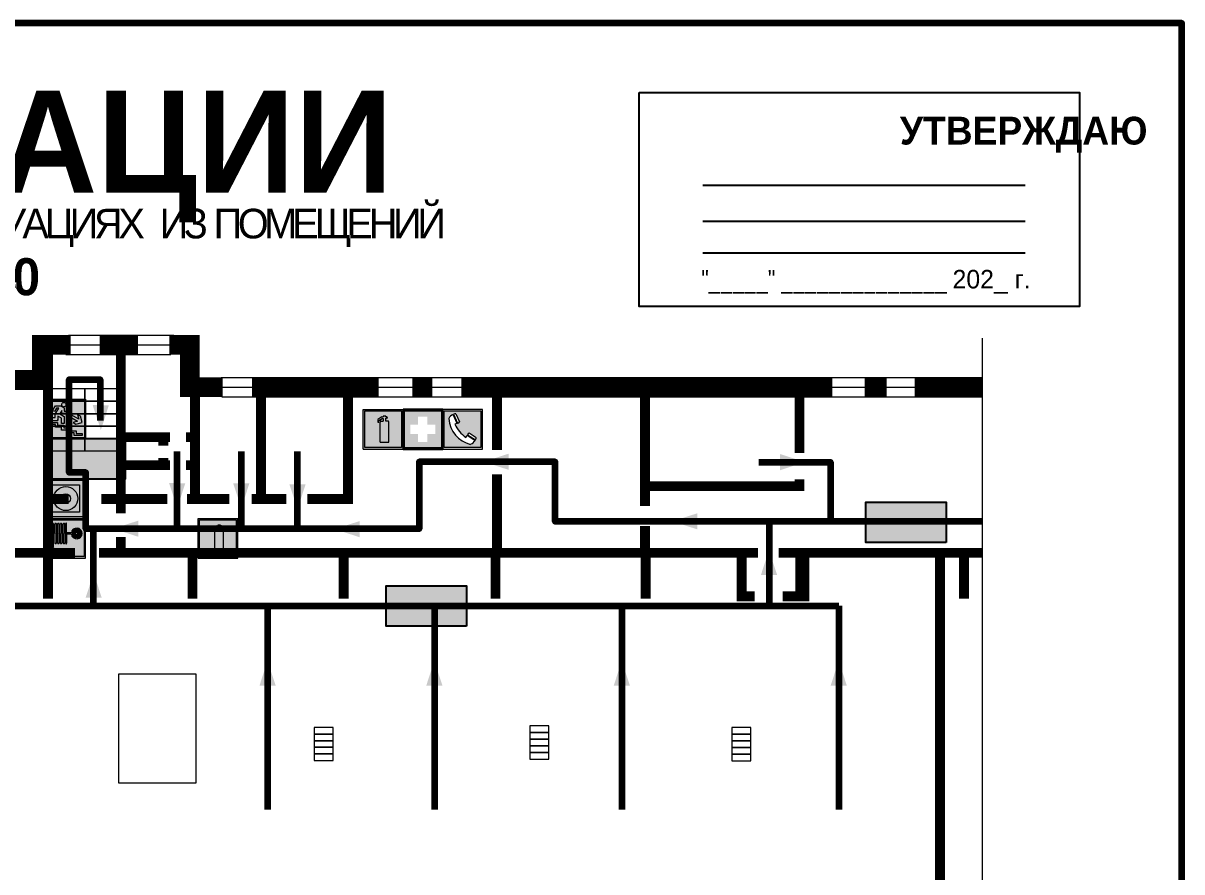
# Model space of a CAD drawing. Header units: millimetres. Extents: x 13114 to 67229, y 22859 to 38520.
# Drawn here: x 26654 to 26904, y 26067.6 to 26250.8 of the extents above; entities that cross this region are included whole.
import ezdxf

# ---------------------------------------------------------------- set-up
doc = ezdxf.new("R2010")
doc.units = ezdxf.units.MM
doc.layers.add('План_Штампы', color=7, linetype='Continuous')
doc.styles.add('обычный', font='arial.ttf')

# ---------------------------------------------------------------- blocks, each defined once
blk = doc.blocks.new('A$C32E8229D')
at = {"true_color": 0xffffff}
blk.add_hatch(color=7, dxfattribs=at).paths.add_polyline_path([(0, 0), (0, -8), (16, -8), (16, 0)])
h = blk.add_hatch(color=126)
h.paths.add_polyline_path([(0.2, -0.2), (15.8, -0.2), (15.8, -7.8), (0.2, -7.8)])
h.paths.add_polyline_path([(13.49, -2.05), (12.08, -2.05), (11.37, -2.63, 0.162397), (11.29, -2.84), (11.29, -3.63), (10.35, -3.63), (10.35, -4.05), (11.68, -4.05), (11.68, -3.48), (12.26, -4.28), (11.29, -5.1), (11.29, -6.78), (11.85, -6.78), (11.85, -5.44), (12.8, -4.64), (12.8, -5.94), (14.46, -5.94), (14.46, -5.39), (13.45, -5.39), (13.45, -3.97), (12.46, -2.59), (13.15, -2.59), (13.69, -3.34), (14.18, -3)], flags=16)
h.paths.add_polyline_path([(10.74, -1.82, 1), (11.8, -1.82, 1)], flags=16)
h.paths.add_polyline_path([(9.39, -3.59), (5.99, -3.59), (6.56, -3.03), (5.91, -3.03), (5.1, -3.83), (5.91, -4.64), (6.56, -4.64), (5.99, -4.09), (9.39, -4.09)], flags=16)
h.paths.add_polyline_path([(4.29, -1.08), (1.72, -1.08), (1.72, -6.6), (4.29, -6.6)], flags=16)
at = {"color": 126}
blk.add_lwpolyline([(16, -8), (0, -8), (0, 0), (16, 0)], close=True, dxfattribs=at)
blk = doc.blocks.new('A$C37112FD5')
at = {"true_color": 0xf5f5ff}
h = blk.add_hatch(color=7, dxfattribs=at)
h.dxf.hatch_style = 1
h.paths.add_polyline_path([(12.8, -7.4), (0, -7.4), (0, -20.2), (12.8, -20.2)])
h.paths.add_polyline_path([(12.29, -7.91), (12.29, -19.69), (0.51, -19.69), (0.51, -7.91)], flags=16)
h.paths.add_polyline_path([(4.98, -9.04, -0.42597), (5.17, -9.22), (5.17, -12.25), (5.17, -15.29, -0.432244), (4.98, -15.47), (4.83, -15.47, -0.42597), (4.64, -15.29), (4.64, -12.25), (4.64, -9.22, -0.432244), (4.83, -9.04)], flags=0)
h.paths.add_polyline_path([(4.28, -9.22), (4.28, -12.25), (4.28, -15.29, -0.432244), (4.09, -15.47), (3.94, -15.47, -0.42597), (3.75, -15.29), (3.75, -12.25), (3.75, -9.22, -0.432244), (3.94, -9.04), (4.09, -9.04, -0.42597)], flags=0)
h.paths.add_polyline_path([(5.72, -9.04), (5.87, -9.04, -0.42597), (6.06, -9.22), (6.06, -12.25), (6.06, -15.29, -0.432244), (5.87, -15.47), (5.72, -15.47, -0.42597), (5.53, -15.29), (5.53, -12.25), (5.53, -9.22, -0.432244)], flags=0)
h.paths.add_polyline_path([(6.42, -8.9), (6.5, -8.9, -0.42597), (6.69, -9.08), (6.69, -12.03), (8.21, -12.03, -15.824349), (8.21, -12.47), (6.69, -12.47), (6.69, -15.42, -0.432244), (6.5, -15.6), (6.42, -15.6)], flags=0)
h.paths.add_polyline_path([(3.39, -9.22), (3.39, -12.25), (3.39, -15.29, -0.432244), (3.2, -15.47), (3.05, -15.47, -0.42597), (2.85, -15.29), (2.85, -12.25), (2.85, -9.22, -0.432244), (3.05, -9.04), (3.2, -9.04, -0.42597)], flags=0)
h.paths.add_polyline_path([(2.5, -9.22), (2.5, -16.71), (1.96, -16.71), (1.96, -9.22, -0.432244), (2.15, -9.04), (2.31, -9.04, -0.42597)], flags=0)
h.paths.add_polyline_path([(1.61, -8.9), (1.61, -15.6), (1.57, -15.6, -0.42597), (1.37, -15.42), (1.37, -12.03), (1.37, -9.09, -0.432244), (1.57, -8.9)], flags=0)
h.paths.add_polyline_path([(9.76, -10.81), (9.76, -12.03), (8.49, -12.03, -0.336371)], flags=0)
h.paths.add_polyline_path([(8.49, -12.47), (9.76, -12.47), (9.76, -13.7, -0.336371)], flags=0)
h.paths.add_polyline_path([(10.11, -10.81, -0.336371), (11.38, -12.03), (10.11, -12.03)], flags=0)
h.paths.add_polyline_path([(10.11, -12.47), (11.38, -12.47, -0.336371), (10.11, -13.7)], flags=0)
h.paths.add_polyline_path([(2.5, -16.84), (2.5, -17.05), (1.97, -17.05), (1.97, -16.84)], flags=0)
h.paths.add_polyline_path([(2.5, -17.24, -0.033778), (2.24, -18.6, -0.033778), (1.97, -17.24)], flags=0)
h = blk.add_hatch(color=242)
h.dxf.hatch_style = 1
h.paths.add_polyline_path([(12.29, -7.91), (0.51, -7.91), (0.51, -19.69), (12.29, -19.69)])
h.paths.add_polyline_path([(6.42, -15.6), (6.42, -8.9), (6.5, -8.9, -0.42597), (6.69, -9.08), (6.69, -12.03), (8.21, -12.03, -15.824349), (8.21, -12.47), (6.69, -12.47), (6.69, -15.42, -0.432244), (6.5, -15.6)], flags=16)
h.paths.add_polyline_path([(5.87, -15.47), (5.72, -15.47, -0.42597), (5.53, -15.29), (5.53, -12.25), (5.53, -9.22, -0.432244), (5.72, -9.04), (5.87, -9.04, -0.42597), (6.06, -9.22), (6.06, -12.25), (6.06, -15.29, -0.432244)], flags=16)
h.paths.add_polyline_path([(4.98, -15.47), (4.83, -15.47, -0.42597), (4.64, -15.29), (4.64, -12.25), (4.64, -9.22, -0.432244), (4.83, -9.04), (4.98, -9.04, -0.42597), (5.17, -9.22), (5.17, -12.25), (5.17, -15.29, -0.432244)], flags=16)
h.paths.add_polyline_path([(4.09, -15.47), (3.94, -15.47, -0.42597), (3.75, -15.29), (3.75, -12.25), (3.75, -9.22, -0.432244), (3.94, -9.04), (4.09, -9.04, -0.42597), (4.28, -9.22), (4.28, -12.25), (4.28, -15.29, -0.432244)], flags=16)
h.paths.add_polyline_path([(3.2, -15.47), (3.05, -15.47, -0.42597), (2.85, -15.29), (2.85, -12.25), (2.85, -9.22, -0.432244), (3.05, -9.04), (3.2, -9.04, -0.42597), (3.39, -9.22), (3.39, -12.25), (3.39, -15.29, -0.432244)], flags=16)
h.paths.add_polyline_path([(2.5, -17.05), (1.97, -17.05), (1.97, -16.84), (2.5, -16.84)], flags=16)
h.paths.add_polyline_path([(2.5, -17.24, -0.033778), (2.24, -18.6, -0.033778), (1.97, -17.24)], flags=16)
h.paths.add_polyline_path([(2.5, -16.71), (1.96, -16.71), (1.96, -9.22, -0.432244), (2.15, -9.04), (2.31, -9.04, -0.42597), (2.5, -9.22)], flags=16)
h.paths.add_polyline_path([(1.61, -15.6), (1.57, -15.6, -0.42597), (1.37, -15.42), (1.37, -12.03), (1.37, -9.09, -0.432244), (1.57, -8.9), (1.61, -8.9)], flags=16)
h.paths.add_polyline_path([(8.49, -12.47), (9.76, -12.47), (9.76, -13.7, -0.336371)], flags=0)
h.paths.add_polyline_path([(10.11, -13.7), (10.11, -12.47), (11.38, -12.47, -0.336371)], flags=0)
h.paths.add_polyline_path([(8.49, -12.03, -0.336371), (9.76, -10.81), (9.76, -12.03)], flags=0)
h.paths.add_polyline_path([(10.11, -12.03), (10.11, -10.81, -0.336371), (11.38, -12.03)], flags=0)
h = blk.add_hatch(color=7, dxfattribs=at)
h.dxf.hatch_style = 1
h.paths.add_polyline_path([(1.61, -8.9), (1.57, -8.9, 0.432244), (1.37, -9.09), (1.37, -12.03), (1.37, -15.42, 0.42597), (1.57, -15.6), (1.61, -15.6)])
h.paths.add_polyline_path([(2.5, -9.22, 0.42597), (2.31, -9.04), (2.15, -9.04, 0.432244), (1.96, -9.22), (1.96, -16.71), (2.5, -16.71)])
h.paths.add_polyline_path([(2.5, -16.84), (1.97, -16.84), (1.97, -17.05), (2.5, -17.05)])
h.paths.add_polyline_path([(2.5, -17.24), (1.97, -17.24, 0.033778), (2.24, -18.6, 0.033778)])
h.paths.add_polyline_path([(3.39, -12.25), (3.39, -9.22, 0.42597), (3.2, -9.04), (3.05, -9.04, 0.432244), (2.85, -9.22), (2.85, -12.25), (2.85, -15.29, 0.42597), (3.05, -15.47), (3.2, -15.47, 0.432244), (3.39, -15.29)])
h.paths.add_polyline_path([(4.28, -12.25), (4.28, -9.22, 0.42597), (4.09, -9.04), (3.94, -9.04, 0.432244), (3.75, -9.22), (3.75, -12.25), (3.75, -15.29, 0.42597), (3.94, -15.47), (4.09, -15.47, 0.432244), (4.28, -15.29)])
h.paths.add_polyline_path([(5.17, -12.25), (5.17, -9.22, 0.42597), (4.98, -9.04), (4.83, -9.04, 0.432244), (4.64, -9.22), (4.64, -12.25), (4.64, -15.29, 0.42597), (4.83, -15.47), (4.98, -15.47, 0.432244), (5.17, -15.29)])
h.paths.add_polyline_path([(6.06, -12.25), (6.06, -9.22, 0.42597), (5.87, -9.04), (5.72, -9.04, 0.432244), (5.53, -9.22), (5.53, -12.25), (5.53, -15.29, 0.42597), (5.72, -15.47), (5.87, -15.47, 0.432244), (6.06, -15.29)])
h.paths.add_polyline_path([(6.69, -12.47), (8.21, -12.47, 15.824349), (8.21, -12.03), (6.69, -12.03), (6.69, -9.08, 0.42597), (6.5, -8.9), (6.42, -8.9), (6.42, -15.6), (6.5, -15.6, 0.432244), (6.69, -15.42)])
h.paths.add_polyline_path([(8.49, -12.47), (9.76, -12.47), (9.76, -13.7, -0.336371)], flags=16)
h.paths.add_polyline_path([(8.49, -12.03, -0.336371), (9.76, -10.81), (9.76, -12.03)], flags=16)
h.paths.add_polyline_path([(10.11, -12.47), (11.38, -12.47, -0.336371), (10.11, -13.7)], flags=16)
h.paths.add_polyline_path([(10.11, -12.03), (10.11, -10.81, -0.336371), (11.38, -12.03)], flags=16)
h = blk.add_hatch(color=242)
h.dxf.hatch_style = 1
h.paths.add_polyline_path([(9.76, -10.81, 0.336371), (8.49, -12.03), (9.76, -12.03)])
h.paths.add_polyline_path([(10.11, -10.81), (10.11, -12.03), (11.38, -12.03, 0.336371)])
h.paths.add_polyline_path([(11.38, -12.47), (10.11, -12.47), (10.11, -13.7, 0.336371)])
h.paths.add_polyline_path([(9.76, -12.47), (8.49, -12.47, 0.336371), (9.76, -13.7)])
at = {"color": 242, "lineweight": 5}
for p, q in [((0, -20.2), (0, -7.4)), ((0, -7.4), (12.8, -7.4)), ((12.8, -20.2), (12.8, -7.4)), ((1.37, -12.03), (1.37, -9.08)), ((1.57, -8.9), (1.61, -8.9)), ((1.61, -8.9), (1.61, -15.6)), ((1.96, -16.71), (1.96, -9.22)), ((2.15, -9.04), (2.31, -9.04)), ((2.5, -16.71), (2.5, -9.22)), ((2.85, -12.25), (2.85, -9.22)), ((3.05, -9.04), (3.2, -9.04)), ((3.39, -12.25), (3.39, -9.22)), ((3.75, -12.25), (3.75, -9.22)), ((3.94, -9.04), (4.09, -9.04)), ((4.28, -12.25), (4.28, -9.22)), ((4.64, -12.25), (4.64, -9.22)), ((4.83, -9.04), (4.98, -9.04)), ((5.17, -12.25), (5.17, -9.22)), ((5.53, -12.25), (5.53, -9.22)), ((5.72, -9.04), (5.87, -9.04)), ((6.06, -12.25), (6.06, -9.22)), ((6.42, -8.9), (6.42, -15.6)), ((6.5, -8.9), (6.42, -8.9)), ((6.69, -12.03), (6.69, -9.08)), ((9.76, -10.81), (9.76, -12.03)), ((10.11, -10.81), (10.11, -12.03)), ((1.37, -12.03), (1.37, -15.42)), ((2.85, -12.25), (2.85, -15.29)), ((3.39, -12.25), (3.39, -15.29)), ((3.75, -12.25), (3.75, -15.29)), ((4.28, -12.25), (4.28, -15.29)), ((4.64, -12.25), (4.64, -15.29)), ((5.17, -12.25), (5.17, -15.29)), ((5.53, -12.25), (5.53, -15.29)), ((6.06, -12.25), (6.06, -15.29)), ((8.21, -12.03), (6.69, -12.03)), ((8.21, -12.47), (6.69, -12.47)), ((6.69, -12.47), (6.69, -15.42)), ((9.76, -12.03), (8.49, -12.03)), ((9.76, -12.47), (8.49, -12.47)), ((9.76, -12.47), (9.76, -13.7)), ((11.38, -12.03), (10.11, -12.03)), ((11.38, -12.47), (10.11, -12.47)), ((10.11, -12.47), (10.11, -13.7)), ((1.57, -15.6), (1.61, -15.6)), ((1.96, -16.71), (2.5, -16.71)), ((1.97, -16.84), (2.5, -16.84)), ((1.97, -17.05), (1.97, -16.84)), ((2.5, -17.05), (1.97, -17.05)), ((1.97, -17.24), (2.5, -17.24)), ((2.5, -16.84), (2.5, -17.05)), ((3.05, -15.47), (3.2, -15.47)), ((3.94, -15.47), (4.09, -15.47)), ((4.83, -15.47), (4.98, -15.47)), ((5.72, -15.47), (5.87, -15.47)), ((6.42, -15.6), (6.5, -15.6)), ((0, -20.2), (12.8, -20.2))]:
    blk.add_line(p, q, dxfattribs=at)
blk.add_lwpolyline([(0.51, -7.91), (12.29, -7.91), (12.29, -19.69), (0.51, -19.69)], close=True, dxfattribs=at)
for centre, radius, start, end in [((1.56, -9.09), 0.182, 87.1027, 180.6071), ((2.15, -9.22), 0.182, 87.1027, 180.6071), ((2.32, -9.22), 0.182, 359.3929, 92.8973), ((3.04, -9.22), 0.182, 87.1027, 180.6071), ((3.21, -9.22), 0.182, 359.3929, 92.8973), ((3.93, -9.22), 0.182, 87.1027, 180.6071), ((4.1, -9.22), 0.182, 359.3929, 92.8973), ((4.82, -9.22), 0.182, 87.1027, 180.6071), ((4.99, -9.22), 0.182, 359.3929, 92.8973), ((5.71, -9.22), 0.182, 87.1027, 180.6071), ((5.88, -9.22), 0.182, 359.3929, 92.8973), ((6.51, -9.09), 0.182, 359.3929, 92.8973), ((9.93, -12.25), 1.74, 187.2319, 172.7681), ((9.93, -12.25), 1.46, 96.9927, 171.3585), ((9.93, -12.25), 1.46, 8.6415, 83.0073), ((9.93, -12.25), 1.46, 188.6415, 263.0073), ((9.93, -12.25), 1.46, 276.9927, 351.3585), ((1.56, -15.42), 0.182, 179.3929, 272.8973), ((12.17, -15.98), 10.27, 187.041, 194.7793), ((-7.7, -15.98), 10.27, 345.2207, 352.959), ((3.04, -15.29), 0.182, 179.3929, 272.8973), ((3.21, -15.29), 0.182, 267.1027, 0.6071), ((3.93, -15.29), 0.182, 179.3929, 272.8973), ((4.1, -15.29), 0.182, 267.1027, 0.6071), ((4.82, -15.29), 0.182, 179.3929, 272.8973), ((4.99, -15.29), 0.182, 267.1027, 0.6071), ((5.71, -15.29), 0.182, 179.3929, 272.8973), ((5.88, -15.29), 0.182, 267.1027, 0.6071), ((6.51, -15.42), 0.182, 267.1027, 0.6071)]:
    blk.add_arc(centre, radius, start, end, dxfattribs=at)
blk = doc.blocks.new('A$C54414219')
at = {"true_color": 0xffffff}
h = blk.add_hatch(color=7, dxfattribs=at)
h.paths.add_polyline_path([(2.39, -9.45), (2.39, -18.3), (11.23, -18.3), (11.23, -9.45)], flags=0)
h.paths.add_polyline_path([(10.71, -13.87, -1), (2.92, -13.87, -1)], flags=0)
h.paths.add_polyline_path([(8.3, -13.87, -1), (5.33, -13.87, -1)], flags=0)
h.paths.add_polyline_path([(0.41, -7.47), (0.41, -20.27), (13.21, -20.27), (13.21, -7.47)])
h.paths.add_polyline_path([(0.92, -19.77), (12.71, -19.77), (12.71, -7.98), (0.92, -7.98)], flags=16)
h.paths.add_polyline_path([(11.23, -9.45), (11.23, -18.3), (2.39, -18.3), (2.39, -9.45)], flags=0)
at = {"lineweight": 5}
h = blk.add_hatch(color=242, dxfattribs=at)
h.paths.add_polyline_path([(12.71, -7.98), (0.92, -7.98), (0.92, -19.77), (12.71, -19.77)])
h.paths.add_polyline_path([(11.23, -18.3), (2.39, -18.3), (2.39, -9.45), (11.23, -9.45)], flags=16)
h.paths.add_polyline_path([(10.71, -13.87, -1), (2.92, -13.87, -1)], flags=0)
h.paths.add_polyline_path([(8.3, -13.87, -1), (5.33, -13.87, -1)], flags=0)
at = {"true_color": 0xffffff}
h = blk.add_hatch(color=7, dxfattribs=at)
h.paths.add_polyline_path([(2.39, -9.45), (2.39, -18.3), (11.23, -18.3), (11.23, -9.45)])
h.paths.add_polyline_path([(10.71, -13.87, -1), (2.92, -13.87, -1)], flags=16)
h.paths.add_polyline_path([(8.3, -13.87, -1), (5.33, -13.87, -1)], flags=0)
at = {"lineweight": 5}
h = blk.add_hatch(color=242, dxfattribs=at)
h.paths.add_polyline_path([(2.92, -13.87, 1), (10.71, -13.87, 1)])
h.paths.add_polyline_path([(8.3, -13.87, -1), (5.33, -13.87, -1)], flags=16)
at = {"color": 242, "lineweight": 5}
for p, q in [((0.41, -20.27), (0.41, -7.47)), ((0.41, -7.47), (13.21, -7.47)), ((0.41, -7.47), (13.21, -7.47)), ((13.21, -20.27), (13.21, -7.47)), ((0.41, -20.27), (13.21, -20.27))]:
    blk.add_line(p, q, dxfattribs=at)
for points in [[(0.92, -7.98), (12.71, -7.98), (12.71, -19.77), (0.92, -19.77)], [(2.39, -9.45), (11.23, -9.45), (11.23, -18.3), (2.39, -18.3)]]:
    blk.add_lwpolyline(points, close=True, dxfattribs=at)
for radius in [3.89, 1.49]:
    blk.add_circle((6.81, -13.87), radius, dxfattribs=at)
blk = doc.blocks.new('A$C7B4425F7')
at = {"true_color": 0xffffff}
blk.add_hatch(color=7, dxfattribs=at).paths.add_polyline_path([(0, 0), (-16, 0), (-16, -8), (0, -8)])
h = blk.add_hatch(color=126)
h.paths.add_polyline_path([(-0.2, -0.2), (-15.8, -0.2), (-15.8, -7.8), (-0.2, -7.8)])
h.paths.add_polyline_path([(-11.76, -2.03), (-11.76, -3.66), (-11.17, -3.66, -0.568275), (-11.17, -6.18), (-12.58, -6.18), (-12.58, -2.03)], flags=16)
h.paths.add_polyline_path([(-13.33, -4.12, -0.495768), (-13.59, -6.18), (-15.03, -6.18), (-15.03, -2.03), (-13.59, -2.03, -0.487973)], flags=16)
h.paths.add_polyline_path([(-10.25, -2.03), (-9.48, -2.03), (-9.48, -6.18), (-10.25, -6.18)], flags=16)
h.paths.add_polyline_path([(-13.84, -3.69), (-14.24, -3.69), (-14.24, -3.03), (-13.9, -3.03, -0.692621)], flags=0)
h.paths.add_polyline_path([(-9.15, -2.03), (-8.4, -2.03), (-8.04, -3.07), (-7.68, -2.03), (-6.93, -2.03), (-7.64, -4.1), (-6.93, -6.18), (-7.68, -6.18), (-8.04, -5.14), (-8.4, -6.18), (-9.15, -6.18), (-8.44, -4.1)], flags=16)
h.paths.add_polyline_path([(-11.76, -4.46), (-11.42, -4.46, -0.692621), (-11.36, -5.12), (-11.76, -5.12)], flags=0)
h.paths.add_polyline_path([(-13.9, -5.2), (-14.24, -5.2), (-14.24, -4.55), (-13.84, -4.55, -0.708038)], flags=0)
edge = h.paths.add_edge_path(flags=16)
edge.add_ellipse((-5.51, -4.08), major_axis=(0, 2.05), ratio=0.586184, start_angle=0, end_angle=360)
edge = h.paths.add_edge_path(flags=0)
edge.add_ellipse((-5.51, -4.08), major_axis=(0, 1.14), ratio=0.454828, start_angle=0, end_angle=360)
h.paths.add_polyline_path([(-4.13, -4.96, 0.377264), (-3.48, -4.52, 0.0555), (-3.16, -2.03), (-1.66, -2.03), (-1.66, -4.96), (-0.96, -4.96), (-0.96, -7.01), (-1.75, -7.01), (-1.75, -6.18), (-3.3, -6.18), (-3.3, -7.02), (-4.13, -7.02)], flags=16)
h.paths.add_polyline_path([(-2.73, -2.91), (-2.28, -2.91), (-2.28, -4.96), (-3.05, -4.96, 0.079136)], flags=0)
at = {"color": 126}
blk.add_lwpolyline([(-16, -8), (0, -8), (0, 0), (-16, 0)], close=True, dxfattribs=at)
blk = doc.blocks.new('вниз')
at = {"lineweight": 0, "true_color": 0xffffff}
h = blk.add_hatch(color=7, dxfattribs=at)
h.dxf.hatch_style = 1
h.paths.add_polyline_path([(40994.51, -4472.22), (40986.51, -4472.22), (40986.51, -4480.22), (40994.51, -4480.22)])
h.paths.add_polyline_path([(40994.31, -4472.42), (40994.31, -4480.01), (40986.71, -4480.01), (40986.71, -4472.42)], flags=16)
h.paths.add_polyline_path([(40988.43, -4473.53), (40989.43, -4473.53), (40990.19, -4473.96), (40990.19, -4474.6), (40991, -4474.6), (40991, -4475.06), (40989.73, -4475.06), (40989.73, -4474.46), (40989.3, -4475.18), (40990.17, -4475.7), (40990.17, -4477.11), (40989.63, -4477.11), (40989.63, -4476.01), (40988.94, -4475.59), (40988.94, -4476.46), (40988.94, -4476.46), (40987.47, -4476.46), (40987.26, -4476.46), (40987.26, -4475.92), (40988.4, -4475.92), (40988.4, -4475.2), (40989.1, -4473.99), (40988.66, -4473.99), (40988.24, -4474.7), (40987.86, -4474.47), (40988.41, -4473.56)], flags=0)
h.paths.add_polyline_path([(40990.55, -4473.29, -1), (40989.69, -4473.29, -1)], flags=0)
h.paths.add_polyline_path([(40988.85, -4476.89), (40988.85, -4477.43), (40990.1, -4477.43), (40990.1, -4477.99), (40991.34, -4477.99), (40991.34, -4478.54), (40992.59, -4478.54), (40992.59, -4479.09), (40993.83, -4479.09), (40993.83, -4479.52), (40992.17, -4479.52), (40992.17, -4478.97), (40990.91, -4478.97), (40990.91, -4478.41), (40989.68, -4478.41), (40989.68, -4477.86), (40988.43, -4477.86), (40988.43, -4477.31), (40987.6, -4477.31), (40987.18, -4477.31), (40987.18, -4476.89)], flags=0)
h.paths.add_polyline_path([(40991.61, -4475.33), (40993.12, -4476.2), (40992.9, -4475.27), (40993.48, -4475.6), (40993.83, -4476.88), (40992.56, -4477.22), (40991.97, -4476.88), (40992.9, -4476.61), (40991.38, -4475.74), (40991.58, -4475.39)], flags=0)
h.paths.add_polyline_path([(40990.19, -4473.96), (40989.43, -4473.53), (40988.43, -4473.53), (40988.41, -4473.56), (40987.86, -4474.47), (40988.24, -4474.7), (40988.66, -4473.99), (40989.1, -4473.99), (40988.4, -4475.2), (40988.4, -4475.92), (40987.26, -4475.92), (40987.26, -4476.46), (40987.47, -4476.46), (40988.94, -4476.46), (40988.94, -4476.27), (40988.94, -4475.59), (40989.63, -4476.01), (40989.63, -4477.11), (40990.17, -4477.11), (40990.17, -4475.7), (40989.3, -4475.18), (40989.73, -4474.46), (40989.73, -4475.06), (40991, -4475.06), (40991, -4474.6), (40990.19, -4474.6)], flags=0)
h.paths.add_polyline_path([(40990.55, -4473.29, 1), (40989.69, -4473.29, 1)], flags=0)
h.paths.add_polyline_path([(40991.61, -4475.33), (40991.58, -4475.39), (40991.38, -4475.74), (40992.9, -4476.61), (40991.97, -4476.88), (40992.56, -4477.22), (40993.83, -4476.88), (40993.48, -4475.6), (40992.9, -4475.27), (40993.12, -4476.2)], flags=0)
h.paths.add_polyline_path([(40990.1, -4477.43), (40988.85, -4477.43), (40988.85, -4476.89), (40987.18, -4476.89), (40987.18, -4477.31), (40987.6, -4477.31), (40988.43, -4477.31), (40988.43, -4477.86), (40989.68, -4477.86), (40989.68, -4478.41), (40990.91, -4478.41), (40990.91, -4478.97), (40992.17, -4478.97), (40992.17, -4479.52), (40993.83, -4479.52), (40993.83, -4479.09), (40992.59, -4479.09), (40992.59, -4478.54), (40991.34, -4478.54), (40991.34, -4477.99), (40990.1, -4477.99)], flags=0)
at = {"lineweight": 0}
h = blk.add_hatch(color=126, dxfattribs=at)
h.dxf.hatch_style = 1
h.paths.add_polyline_path([(40994.31, -4472.42), (40986.71, -4472.42), (40986.71, -4480.01), (40994.31, -4480.01)])
h.paths.add_polyline_path([(40988.43, -4473.53), (40989.43, -4473.53), (40990.19, -4473.96), (40990.19, -4474.6), (40991, -4474.6), (40991, -4475.06), (40989.73, -4475.06), (40989.73, -4474.46), (40989.3, -4475.18), (40990.17, -4475.7), (40990.17, -4477.11), (40989.63, -4477.11), (40989.63, -4476.01), (40988.94, -4475.59), (40988.94, -4476.46), (40988.94, -4476.46), (40987.47, -4476.46), (40987.26, -4476.46), (40987.26, -4475.92), (40988.4, -4475.92), (40988.4, -4475.2), (40989.1, -4473.99), (40988.66, -4473.99), (40988.24, -4474.7), (40987.86, -4474.47), (40988.41, -4473.56)], flags=16)
h.paths.add_polyline_path([(40990.55, -4473.29, -1), (40989.69, -4473.29, -1)], flags=16)
h.paths.add_polyline_path([(40988.85, -4476.89), (40988.85, -4477.43), (40990.1, -4477.43), (40990.1, -4477.99), (40991.34, -4477.99), (40991.34, -4478.54), (40992.59, -4478.54), (40992.59, -4479.09), (40993.83, -4479.09), (40993.83, -4479.52), (40992.17, -4479.52), (40992.17, -4478.97), (40990.91, -4478.97), (40990.91, -4478.41), (40989.68, -4478.41), (40989.68, -4477.86), (40988.43, -4477.86), (40988.43, -4477.31), (40987.6, -4477.31), (40987.18, -4477.31), (40987.18, -4476.89)], flags=16)
h.paths.add_polyline_path([(40991.61, -4475.33), (40993.12, -4476.2), (40992.9, -4475.27), (40993.48, -4475.6), (40993.83, -4476.88), (40992.56, -4477.22), (40991.97, -4476.88), (40992.9, -4476.61), (40991.38, -4475.74), (40991.58, -4475.39)], flags=16)
at = {"lineweight": 0, "true_color": 0xffffff}
h = blk.add_hatch(color=7, dxfattribs=at)
h.dxf.hatch_style = 1
h.paths.add_polyline_path([(40989.73, -4474.46), (40989.73, -4475.06), (40991, -4475.06), (40991, -4474.6), (40990.19, -4474.6), (40990.19, -4473.96), (40989.43, -4473.53), (40988.43, -4473.53), (40988.41, -4473.56), (40987.86, -4474.47), (40988.24, -4474.7), (40988.66, -4473.99), (40989.1, -4473.99), (40988.4, -4475.2), (40988.4, -4475.92), (40987.26, -4475.92), (40987.26, -4476.46), (40987.47, -4476.46), (40988.94, -4476.46), (40988.94, -4475.59), (40989.63, -4476.01), (40989.63, -4477.11), (40990.17, -4477.11), (40990.17, -4475.7), (40989.3, -4475.18)])
h.paths.add_polyline_path([(40989.69, -4473.29, 1), (40990.55, -4473.29, 1)])
h.paths.add_polyline_path([(40991.61, -4475.33), (40991.58, -4475.39), (40991.38, -4475.74), (40992.9, -4476.61), (40991.97, -4476.88), (40992.56, -4477.22), (40993.83, -4476.88), (40993.48, -4475.6), (40992.9, -4475.27), (40993.12, -4476.2)])
h.paths.add_polyline_path([(40990.1, -4477.43), (40988.85, -4477.43), (40988.85, -4476.89), (40987.18, -4476.89), (40987.18, -4477.31), (40987.6, -4477.31), (40988.43, -4477.31), (40988.43, -4477.86), (40989.68, -4477.86), (40989.68, -4478.41), (40990.91, -4478.41), (40990.91, -4478.97), (40992.17, -4478.97), (40992.17, -4479.52), (40993.83, -4479.52), (40993.83, -4479.09), (40992.59, -4479.09), (40992.59, -4478.54), (40991.34, -4478.54), (40991.34, -4477.99), (40990.1, -4477.99)])
at = {"color": 126, "lineweight": 0}
for points in [[(40986.51, -4472.22), (40994.51, -4472.22), (40994.51, -4480.22), (40986.51, -4480.22)], [(40986.71, -4472.42), (40994.31, -4472.42), (40994.31, -4480.01), (40986.71, -4480.01)]]:
    blk.add_lwpolyline(points, close=True, dxfattribs=at)
for points in [[(40987.47, -4476.46), (40987.26, -4476.46), (40987.26, -4475.92), (40988.4, -4475.92), (40988.4, -4475.2), (40989.1, -4473.99), (40988.66, -4473.99), (40988.24, -4474.7), (40987.86, -4474.47), (40988.41, -4473.56), (40988.43, -4473.53), (40989.43, -4473.53), (40990.19, -4473.96), (40990.19, -4474.6), (40991, -4474.6), (40991, -4475.06), (40989.73, -4475.06), (40989.73, -4474.46), (40989.3, -4475.18), (40990.17, -4475.7), (40990.17, -4477.11), (40989.63, -4477.11), (40989.63, -4476.01), (40988.94, -4475.59), (40988.94, -4476.46)], [(40987.47, -4476.46), (40988.94, -4476.46), (40988.94, -4476.27)], [(40991.58, -4475.39), (40991.38, -4475.74), (40992.9, -4476.61), (40991.97, -4476.88), (40992.56, -4477.22), (40993.83, -4476.88), (40993.48, -4475.6), (40992.9, -4475.27), (40993.12, -4476.2), (40991.61, -4475.33), (40991.58, -4475.39)], [(40987.6, -4477.31), (40987.18, -4477.31), (40987.18, -4476.89), (40988.85, -4476.89), (40988.85, -4477.43), (40990.1, -4477.43), (40990.1, -4477.99), (40991.34, -4477.99), (40991.34, -4478.54), (40992.59, -4478.54), (40992.59, -4479.09), (40993.83, -4479.09), (40993.83, -4479.52), (40992.17, -4479.52), (40992.17, -4478.97), (40990.91, -4478.97), (40990.91, -4478.41), (40989.68, -4478.41), (40989.68, -4477.86), (40988.43, -4477.86), (40988.43, -4477.31), (40987.6, -4477.31)]]:
    blk.add_lwpolyline(points, dxfattribs=at)
blk.add_circle((40990.12, -4473.29), 0.432, dxfattribs=at)
blk = doc.blocks.new('A$C3AD82952')
at = {"true_color": 0xf5f5ff}
h = blk.add_hatch(color=7, dxfattribs=at)
h.dxf.hatch_style = 1
h.paths.add_polyline_path([(8.21, 8.73, 0.414214), (7.89, 9.05), (7.22, 9.05), (7.22, 9.92), (7.59, 9.92, 1), (7.57, 10.36), (7.22, 10.36), (7.22, 10.6), (6.43, 10.6), (6.43, 10.36), (6.01, 10.36), (4.74, 9.59), (4.74, 8.69), (4.98, 8.73), (4.98, 9.26), (6.12, 9.91), (6.43, 9.91), (6.43, 9.05), (5.76, 9.05, 0.414214), (5.44, 8.73), (5.44, 2.2), (8.21, 2.2)], flags=0)
h.paths.add_polyline_path([(12.8, 12.8), (0, 12.8), (0, 0), (12.8, 0)])
h.paths.add_polyline_path([(0.51, 12.29), (12.29, 12.29), (12.29, 0.51), (0.51, 0.51)], flags=16)
h.paths.add_polyline_path([(4.74, 9.59), (6.01, 10.36), (6.43, 10.36), (6.43, 10.6), (7.22, 10.6), (7.22, 10.36), (7.59, 10.36, -0.94586), (7.59, 9.92), (7.22, 9.92), (7.22, 9.05), (7.89, 9.05, -0.414214), (8.21, 8.73), (8.21, 2.2), (5.44, 2.2), (5.44, 8.73, -0.414214), (5.76, 9.05), (6.43, 9.05), (6.43, 9.91), (6.12, 9.91), (4.98, 9.26), (4.98, 8.73), (4.74, 8.69)], flags=0)
h = blk.add_hatch(color=242)
h.dxf.hatch_style = 1
h.paths.add_polyline_path([(12.29, 12.29), (0.51, 12.29), (0.51, 0.51), (12.29, 0.51)])
h.paths.add_polyline_path([(4.74, 8.69), (4.74, 9.59), (6.01, 10.36), (6.43, 10.36), (6.43, 10.6), (7.22, 10.6), (7.22, 10.36), (7.59, 10.36, -0.94586), (7.59, 9.92), (7.22, 9.92), (7.22, 9.05), (7.89, 9.05, -0.414214), (8.21, 8.73), (8.21, 2.2), (5.44, 2.2), (5.44, 8.73, -0.414214), (5.76, 9.05), (6.43, 9.05), (6.43, 9.91), (6.12, 9.91), (4.98, 9.26), (4.98, 8.73)], flags=16)
h = blk.add_hatch(color=7, dxfattribs=at)
h.dxf.hatch_style = 1
h.paths.add_polyline_path([(8.21, 8.73, 0.414214), (7.89, 9.05), (7.22, 9.05), (7.22, 9.92), (7.59, 9.92, 1), (7.57, 10.36), (7.22, 10.36), (7.22, 10.6), (6.43, 10.6), (6.43, 10.36), (6.01, 10.36), (4.74, 9.59), (4.74, 8.69), (4.98, 8.73), (4.98, 9.26), (6.12, 9.91), (6.43, 9.91), (6.43, 9.05), (5.76, 9.05, 0.414214), (5.44, 8.73), (5.44, 2.2), (8.21, 2.2)])
at = {"color": 242, "lineweight": 5}
for p, q in [((0, 0), (0, 12.8)), ((0, 12.8), (12.8, 12.8)), ((12.8, 0), (12.8, 12.8)), ((6.01, 10.36), (4.74, 9.59)), ((4.74, 9.59), (4.74, 8.69)), ((4.74, 8.69), (4.98, 8.73)), ((4.98, 9.26), (6.12, 9.91)), ((4.98, 8.73), (4.98, 9.26)), ((5.44, 2.2), (5.44, 8.73)), ((5.76, 9.05), (6.43, 9.05)), ((6.01, 10.36), (6.43, 10.36)), ((6.12, 9.91), (6.43, 9.91)), ((7.22, 10.6), (6.43, 10.6)), ((6.43, 10.6), (6.43, 10.36)), ((6.43, 9.91), (6.43, 9.05)), ((7.22, 10.36), (7.22, 10.6)), ((7.59, 10.36), (7.22, 10.36)), ((7.22, 9.05), (7.22, 9.92)), ((7.59, 9.92), (7.22, 9.92)), ((7.89, 9.05), (7.22, 9.05)), ((8.21, 2.2), (8.21, 8.73)), ((0, 0), (12.8, 0)), ((5.44, 2.2), (8.21, 2.2))]:
    blk.add_line(p, q, dxfattribs=at)
blk.add_lwpolyline([(0.51, 12.29), (12.29, 12.29), (12.29, 0.51), (0.51, 0.51)], close=True, dxfattribs=at)
for centre, radius, start, end in [((5.76, 8.73), 0.32, 90, 180), ((7.58, 10.14), 0.223, 273.1875, 86.8125), ((7.89, 8.73), 0.32, 0, 90)]:
    blk.add_arc(centre, radius, start, end, dxfattribs=at)
blk = doc.blocks.new('A$C18900ED3')
h = blk.add_hatch(color=126)
h.paths.add_polyline_path([(-0.18, -0.18), (-7.02, -0.18), (-7.02, -7.02), (-0.18, -7.02)])
h.paths.add_polyline_path([(-5.89, -4.46), (-5.89, -2.77), (-4.46, -2.77), (-4.46, -1.31), (-2.77, -1.31), (-2.77, -2.77), (-1.33, -2.77), (-1.33, -4.46), (-2.77, -4.46), (-2.77, -5.89), (-4.46, -5.89), (-4.46, -4.46)], flags=16)
at = {"color": 126}
for p, q in [((-7.2, 0), (-7.2, -7.2)), ((0, 0), (-7.2, 0)), ((0, -7.2), (0, 0)), ((-7.02, -7.02), (-7.02, -0.18)), ((-7.02, -0.18), (-0.18, -0.18)), ((-0.18, -0.18), (-0.18, -7.02)), ((-7.2, -7.2), (0, -7.2)), ((-0.18, -7.02), (-7.02, -7.02))]:
    blk.add_line(p, q, dxfattribs=at)
blk = doc.blocks.new('A$C456E1F9C')
at = {"lineweight": 5}
h = blk.add_hatch(color=242, dxfattribs=at)
h.paths.add_polyline_path([(0.51, -1.47), (0.51, -13.26), (12.29, -13.26), (12.29, -1.47)])
h.paths.add_polyline_path([(5.42, -4.95, -0.254479), (4.78, -5.4), (3.52, -2.53, -0.209735), (4.23, -2.4)], flags=16)
h.paths.add_polyline_path([(8.53, -8.6), (10.87, -10.17), (10.54, -10.76), (8.03, -9.13, -0.192251)], flags=16)
h.paths.add_polyline_path([(4.61, -5.49, 0.005518), (3.87, -5.72, 0.128647), (7.49, -10.01, 0.00809), (7.83, -9.33), (10.47, -10.97, -0.16736), (8.99, -12.25, -0.327862), (1.95, -3.95, -0.166952), (3.36, -2.62)], flags=16)
at = {"color": 242, "lineweight": 5}
for p, q in [((0, -13.77), (0, -0.97)), ((12.8, -0.97), (0, -0.97)), ((4.61, -5.49), (3.36, -2.62)), ((3.52, -2.53), (4.78, -5.4)), ((4.23, -2.4), (5.42, -4.95)), ((12.8, -13.77), (12.8, -0.97)), ((7.83, -9.33), (10.47, -10.97)), ((8.03, -9.13), (10.54, -10.76)), ((10.81, -10.12), (8.53, -8.6)), ((10.54, -10.76), (10.8, -10.3)), ((10.8, -10.3), (10.81, -10.12)), ((0, -13.77), (12.8, -13.77))]:
    blk.add_line(p, q, dxfattribs=at)
blk.add_lwpolyline([(0.51, -1.47), (12.29, -1.47), (12.29, -13.26), (0.51, -13.26)], close=True, dxfattribs=at)
for centre, radius, start, end in [((4.59, -5.34), 2.99, 114.2845, 152.1974), ((4.02, -3.27), 0.891, 76.3284, 123.7092), ((11.12, -3.31), 9.19, 183.9915, 256.6009), ((14.98, -39.1), 35.17, 107.1487, 108.4135), ((13.86, -0.94), 11.08, 205.5536, 234.8762), ((4.68, -4.59), 0.824, 276.9621, 334.0723), ((-13.31, 0.8), 23.44, 332.5487, 334.4027), ((8.94, -9.5), 0.989, 114.4092, 157.9388), ((7.87, -9.46), 3, 291.9291, 329.9329)]:
    blk.add_arc(centre, radius, start, end, dxfattribs=at)

msp = doc.modelspace()

# ---------------------------------------------------------------- linework, layer by layer
at = {"color": 6, "lineweight": 100}
msp.add_lwpolyline([(26303.99, 25855.78), (26903.99, 25855.78), (26903.99, 26250.78), (26303.99, 26250.78)], close=True, dxfattribs=at)
msp.add_lwpolyline([(26786.93, 26235.84), (26881.93, 26235.84), (26881.93, 26189.63), (26786.93, 26189.63)], close=True)
for points in [[(26800.68, 26215.79), (26870.21, 26215.79)], [(26800.68, 26208.03), (26870.21, 26208.03)], [(26800.68, 26201.24), (26870.21, 26201.24)]]:
    msp.add_lwpolyline(points)
at = {"lineweight": 0}
for points, const_width in [([(26664.3, 26181.38), (26658.1, 26181.38), (26658.1, 26173.76), (26621.93, 26173.76)], 4.28), ([(26678.82, 26181.38), (26670.52, 26181.38)], 4.28), ([(26697.06, 26172.23), (26689.99, 26172.23), (26689.99, 26181.38), (26685.56, 26181.38)], 4.28), ([(26659.39, 26180.31), (26659.39, 26136.48)], 2.14), ([(26675.09, 26181), (26675.09, 26148.09), (26670.87, 26148.09)], 2.14), ([(26730.75, 26172.23), (26703.36, 26172.23)], 4.28), ([(26705.32, 26148.09), (26705.32, 26172.11)], 2.14), ([(26715.34, 26148.09), (26724.11, 26148.09), (26724.11, 26172.11)], 2.14), ([(26742.33, 26172.23), (26737.99, 26172.23)], 4.28), ([(26828.62, 26172.23), (26748.58, 26172.23)], 4.28), ([(26840.34, 26172.23), (26835.59, 26172.23)], 4.28), ([(26861.01, 26172.23), (26846.36, 26172.23)], 4.28), ([(26691.08, 26148.09), (26691.08, 26170.87)], 2.14), ([(26756.24, 26171.12), (26756.24, 26158.65)], 2.14), ([(26788.18, 26146.57), (26788.18, 26171.66), (26788.18, 26150.87), (26821.5, 26150.87), (26821.5, 26152.37)], 2.14), ([(26821.5, 26158.06), (26821.5, 26171.71)], 2.14), ([(26675.09, 26161.44), (26685.7, 26161.44)], 2.14), ([(26684.29, 26161.44), (26684.29, 26159.64)], 2.14), ([(26691.08, 26161.44), (26689.18, 26161.44)], 2.14), ([(26675.09, 26155.4), (26685.7, 26155.4)], 2.14), ([(26684.29, 26155.4), (26684.29, 26156.98)], 2.14), ([(26691.08, 26155.4), (26689.18, 26155.4)], 2.14), ([(26756.24, 26153.41), (26756.24, 26136.48)], 2.14), ([(26659.39, 26148.09), (26663.81, 26148.09)], 2.14), ([(26675.09, 26148.09), (26675.09, 26144.98)], 2.14), ([(26675.09, 26148.09), (26685.12, 26148.09)], 2.14), ([(26689.34, 26148.09), (26698.53, 26148.09)], 2.14), ([(26703.33, 26148.09), (26710.78, 26148.09)], 2.14), ([(26788.18, 26136.48), (26788.18, 26142.28)], 2.14), ([(26675.09, 26136.48), (26675.09, 26139.93)], 2.14), ([(26603.06, 26136.48), (26665.23, 26136.48)], 2.14), ([(26659.39, 26136.48), (26659.39, 26126.62)], 2.14), ([(26670.4, 26136.48), (26812.55, 26136.48)], 2.14), ([(26690.55, 26136.48), (26690.55, 26126.62)], 2.14), ([(26723.16, 26136.48), (26723.16, 26126.62)], 2.14), ([(26755.93, 26136.48), (26755.93, 26126.62)], 2.14), ([(26788.31, 26136.48), (26788.31, 26126.62)], 2.14), ([(26817.02, 26136.48), (26861.01, 26136.48)], 2.14), ([(26821.67, 26136.48), (26821.67, 26126.62)], 2.14), ([(26851.84, 26136.48), (26851.84, 25966.71)], 2.14), ([(26856.97, 26136.48), (26856.97, 26126.62)], 2.14)]:
    msp.add_lwpolyline(points, dxfattribs=dict(at, const_width=const_width))
for points in [[(26663.83, 26183.47), (26686.51, 26183.47)], [(26664.3, 26181.38), (26686.98, 26181.38)], [(26861.01, 25954.19), (26861.01, 26182.8)], [(26663.23, 26179.28), (26685.91, 26179.28)], [(26696.76, 26174.29), (26861.01, 26174.29)], [(26697.06, 26172.23), (26861.01, 26172.23)], [(26696.87, 26170.13), (26861.01, 26170.13)]]:
    msp.add_lwpolyline(points, dxfattribs=at)
at = {"color": 126, "lineweight": 100, "true_color": 0x008754}
for points in [[(26814.95, 26143.26), (26768.79, 26143.26), (26768.79, 26156.12), (26739.42, 26156.12), (26739.42, 26141.69), (26667.56, 26141.69), (26667.56, 26153.81), (26663.92, 26153.81), (26663.92, 26173.89), (26670.66, 26173.89), (26670.66, 26165.05)], [(26687.27, 26141.69), (26687.27, 26158.32)], [(26701.1, 26141.69), (26701.1, 26158.32)], [(26713.22, 26141.69), (26713.22, 26158.32)], [(26812.72, 26156.06), (26828.21, 26156.06), (26828.21, 26143.26)], [(26861.01, 26143.26), (26814.95, 26143.26), (26814.95, 26125.02)], [(26669.23, 26125.02), (26669.23, 26141.69)], [(26360.52, 26125.02), (26814.95, 26125.02)], [(26706.75, 26125.02), (26706.75, 26081.06)], [(26742.73, 26125.02), (26742.73, 26081.06)], [(26783.18, 26125.02), (26783.18, 26081.06)], [(26814.95, 26125.02), (26829.97, 26125.02)], [(26829.97, 26125.02), (26829.97, 26081.06)]]:
    msp.add_lwpolyline(points, dxfattribs=at)
at = {"lineweight": 0}
for points in [[(26660.01, 26169.19), (26667.36, 26169.19), (26667.36, 26171.87), (26660.01, 26171.87)], [(26667.36, 26169.19), (26674.71, 26169.19), (26674.71, 26171.87), (26667.36, 26171.87)], [(26660.01, 26166.51), (26667.36, 26166.51), (26667.36, 26169.19), (26660.01, 26169.19)], [(26667.36, 26166.51), (26674.71, 26166.51), (26674.71, 26169.19), (26667.36, 26169.19)], [(26660.01, 26163.84), (26667.36, 26163.84), (26667.36, 26166.51), (26660.01, 26166.51)], [(26667.36, 26163.84), (26674.71, 26163.84), (26674.71, 26166.51), (26667.36, 26166.51)], [(26660.01, 26161.16), (26667.36, 26161.16), (26667.36, 26163.84), (26660.01, 26163.84)], [(26667.36, 26161.16), (26674.71, 26161.16), (26674.71, 26163.84), (26667.36, 26163.84)], [(26660.01, 26158.48), (26667.36, 26158.48), (26667.36, 26161.16), (26660.01, 26161.16)], [(26667.36, 26158.48), (26674.71, 26158.48), (26674.71, 26161.16), (26667.36, 26161.16)], [(26674.59, 26086.83), (26691.36, 26086.83), (26691.36, 26110.28), (26674.59, 26110.28)], [(26720.9, 26098.81), (26716.8, 26098.81), (26716.8, 26097.37), (26720.9, 26097.37)], [(26767.45, 26099.14), (26763.34, 26099.14), (26763.34, 26097.7), (26767.45, 26097.7)], [(26811.02, 26098.78), (26806.91, 26098.78), (26806.91, 26097.35), (26811.02, 26097.35)], [(26720.9, 26097.37), (26716.8, 26097.37), (26716.8, 26095.94), (26720.9, 26095.94)], [(26720.9, 26095.94), (26716.8, 26095.94), (26716.8, 26094.51), (26720.9, 26094.51)], [(26767.45, 26097.7), (26763.34, 26097.7), (26763.34, 26096.27), (26767.45, 26096.27)], [(26767.45, 26096.27), (26763.34, 26096.27), (26763.34, 26094.84), (26767.45, 26094.84)], [(26811.02, 26097.35), (26806.91, 26097.35), (26806.91, 26095.92), (26811.02, 26095.92)], [(26811.02, 26095.92), (26806.91, 26095.92), (26806.91, 26094.48), (26811.02, 26094.48)], [(26720.9, 26094.51), (26716.8, 26094.51), (26716.8, 26093.07), (26720.9, 26093.07)], [(26767.45, 26094.84), (26763.34, 26094.84), (26763.34, 26093.4), (26767.45, 26093.4)], [(26767.45, 26093.4), (26763.34, 26093.4), (26763.34, 26091.97), (26767.45, 26091.97)], [(26811.02, 26094.48), (26806.91, 26094.48), (26806.91, 26093.05), (26811.02, 26093.05)], [(26720.9, 26093.07), (26716.8, 26093.07), (26716.8, 26091.64), (26720.9, 26091.64)], [(26811.02, 26093.05), (26806.91, 26093.05), (26806.91, 26091.61), (26811.02, 26091.61)]]:
    msp.add_lwpolyline(points, close=True, dxfattribs=at)
at = {"lineweight": 100, "const_width": 2.14}
for points in [[(26811.84, 26127.09), (26809.03, 26127.09), (26809.03, 26135.95)], [(26817.9, 26127.09), (26822.56, 26127.09), (26822.56, 26135.85)]]:
    msp.add_lwpolyline(points, dxfattribs=at)
at = {"layer": 'План_Штампы', "color": 126, "true_color": 0x008754}
for points in [[(26669.03, 26168.35), (26672.51, 26168.34), (26670.79, 26162.99)], [(26758.77, 26157.88), (26758.76, 26154.39), (26753.41, 26156.12)], [(26817.31, 26154.31), (26817.32, 26157.8), (26822.66, 26156.07)], [(26685.51, 26151.52), (26689, 26151.51), (26687.27, 26146.16)], [(26699.34, 26151.48), (26702.82, 26151.47), (26701.1, 26146.12)], [(26711.46, 26151.28), (26714.95, 26151.27), (26713.22, 26145.92)], [(26678.87, 26143.44), (26678.86, 26139.95), (26673.52, 26141.68)], [(26726.61, 26143.34), (26726.6, 26139.85), (26721.25, 26141.58)], [(26799.46, 26145.02), (26799.46, 26141.54), (26794.11, 26143.27)], [(26816.68, 26131.71), (26813.19, 26131.72), (26814.92, 26137.06)], [(26670.98, 26126.78), (26667.5, 26126.78), (26669.23, 26132.13)], [(26708.5, 26107.82), (26705.01, 26107.83), (26706.74, 26113.17)], [(26744.48, 26107.82), (26740.99, 26107.83), (26742.72, 26113.17)], [(26784.92, 26107.82), (26781.44, 26107.83), (26783.16, 26113.17)], [(26831.72, 26107.82), (26828.23, 26107.83), (26829.96, 26113.17)]]:
    msp.add_solid(points, dxfattribs=at)

# ---------------------------------------------------------------- block references
at = {"color": 126, "true_color": 0x008754, "xscale": 1.071, "yscale": 1.071, "zscale": 1.071}
msp.add_blockref('вниз', (-17237.62, 30959.36), dxfattribs=at)
for name, p, xscale, yscale, zscale in [('A$C3AD82952', (26727.4, 26158.87), 0.669375, 0.669375, 0.669375), ('A$C18900ED3', (26744.54, 26167.44), 1.189999999889173, 1.189999999889173, 1.189999999889173), ('A$C456E1F9C', (26744.54, 26168.09), 0.669375, 0.669375, 0.669375), ('A$C54414219', (26658.66, 26157.48), 0.669375, 0.669375, 0.669375), ('A$C37112FD5', (26658.93, 26148.86), 0.669373286885675, 0.669373286885675, 0.669373286885675), ('A$C3AD82952', (26691.75, 26135.34), 0.669375, 0.669375, 0.669375)]:
    msp.add_blockref(name, p, dxfattribs=dict(xscale=xscale, yscale=yscale, zscale=zscale))
at = {"layer": 'План_Штампы', "xscale": 1.071, "yscale": 1.071, "zscale": 1.071}
msp.add_blockref('A$C7B4425F7', (26676.07, 26161.05), dxfattribs=at)
at = {"layer": 'План_Штампы', "color": 126, "true_color": 0x008754, "xscale": 1.084399160722416, "yscale": 1.084399160722416, "zscale": 1.084399160722416, "rotation": 359.9978653237144}
for p in [(26835.81, 26147.42), (26732.31, 26129.35)]:
    msp.add_blockref('A$C32E8229D', p, dxfattribs=at)

# ---------------------------------------------------------------- texts
at = {"lineweight": 0, "style": 'обычный'}
for s, insert, char_height, width, attachment_point in [('{\\fProxima Nova Rg|b1|i0|c204|p2;ПЛАН ЭВАКУАЦИИ}', (26456.63, 26236.2), 22, 493.8901, 1), ('\\pi-18,l18,t18;{\\fProxima Nova Rg|b1|i0|c204|p2;УТВЕРЖДАЮ\\H1.1997x; }', (26869.87, 26226.72), 6, 126.6484, 5), ('{\\fArial Narrow|b0|i0|c204|p34;"_____" ______________ \\fProxima Nova Rg|b0|i0|c204|p2;202_ г. }', (26835.83, 26194.96), 4, 78.6503, 5)]:
    msp.add_mtext(s, dxfattribs=dict(at, insert=insert, char_height=char_height, width=width, attachment_point=attachment_point))
at = {"color": 0, "lineweight": 0, "insert": (26606.82, 26210.91), "char_height": 8, "width": 449.2158, "attachment_point": 5, "style": 'обычный'}
msp.add_mtext('{\\fArial Black|b1|i0|c204|p34;\\H2x;\\T0.85;  \\fArial Narrow|b0|i0|c204|p34;\\H0.8x;\\W0.9;\\P\\fProxima Nova Rg|b0|i0|c204|p2;\\H0.5x;\\W1;\\C256;ПРИ ПОЖАРЕ  ИЛИ ДРУГИХ ЧРЕЗВЫЧАЙНЫХ СИТУАЦИЯХ  ИЗ ПОМЕЩЕНИЙ \\fProxima Nova Rg|b1|i0|c204|p2;\\H1.25x;\\P ЦЭО: АЗКС отм. +5,40}', dxfattribs=at)

doc.saveas('drawing.dxf')
